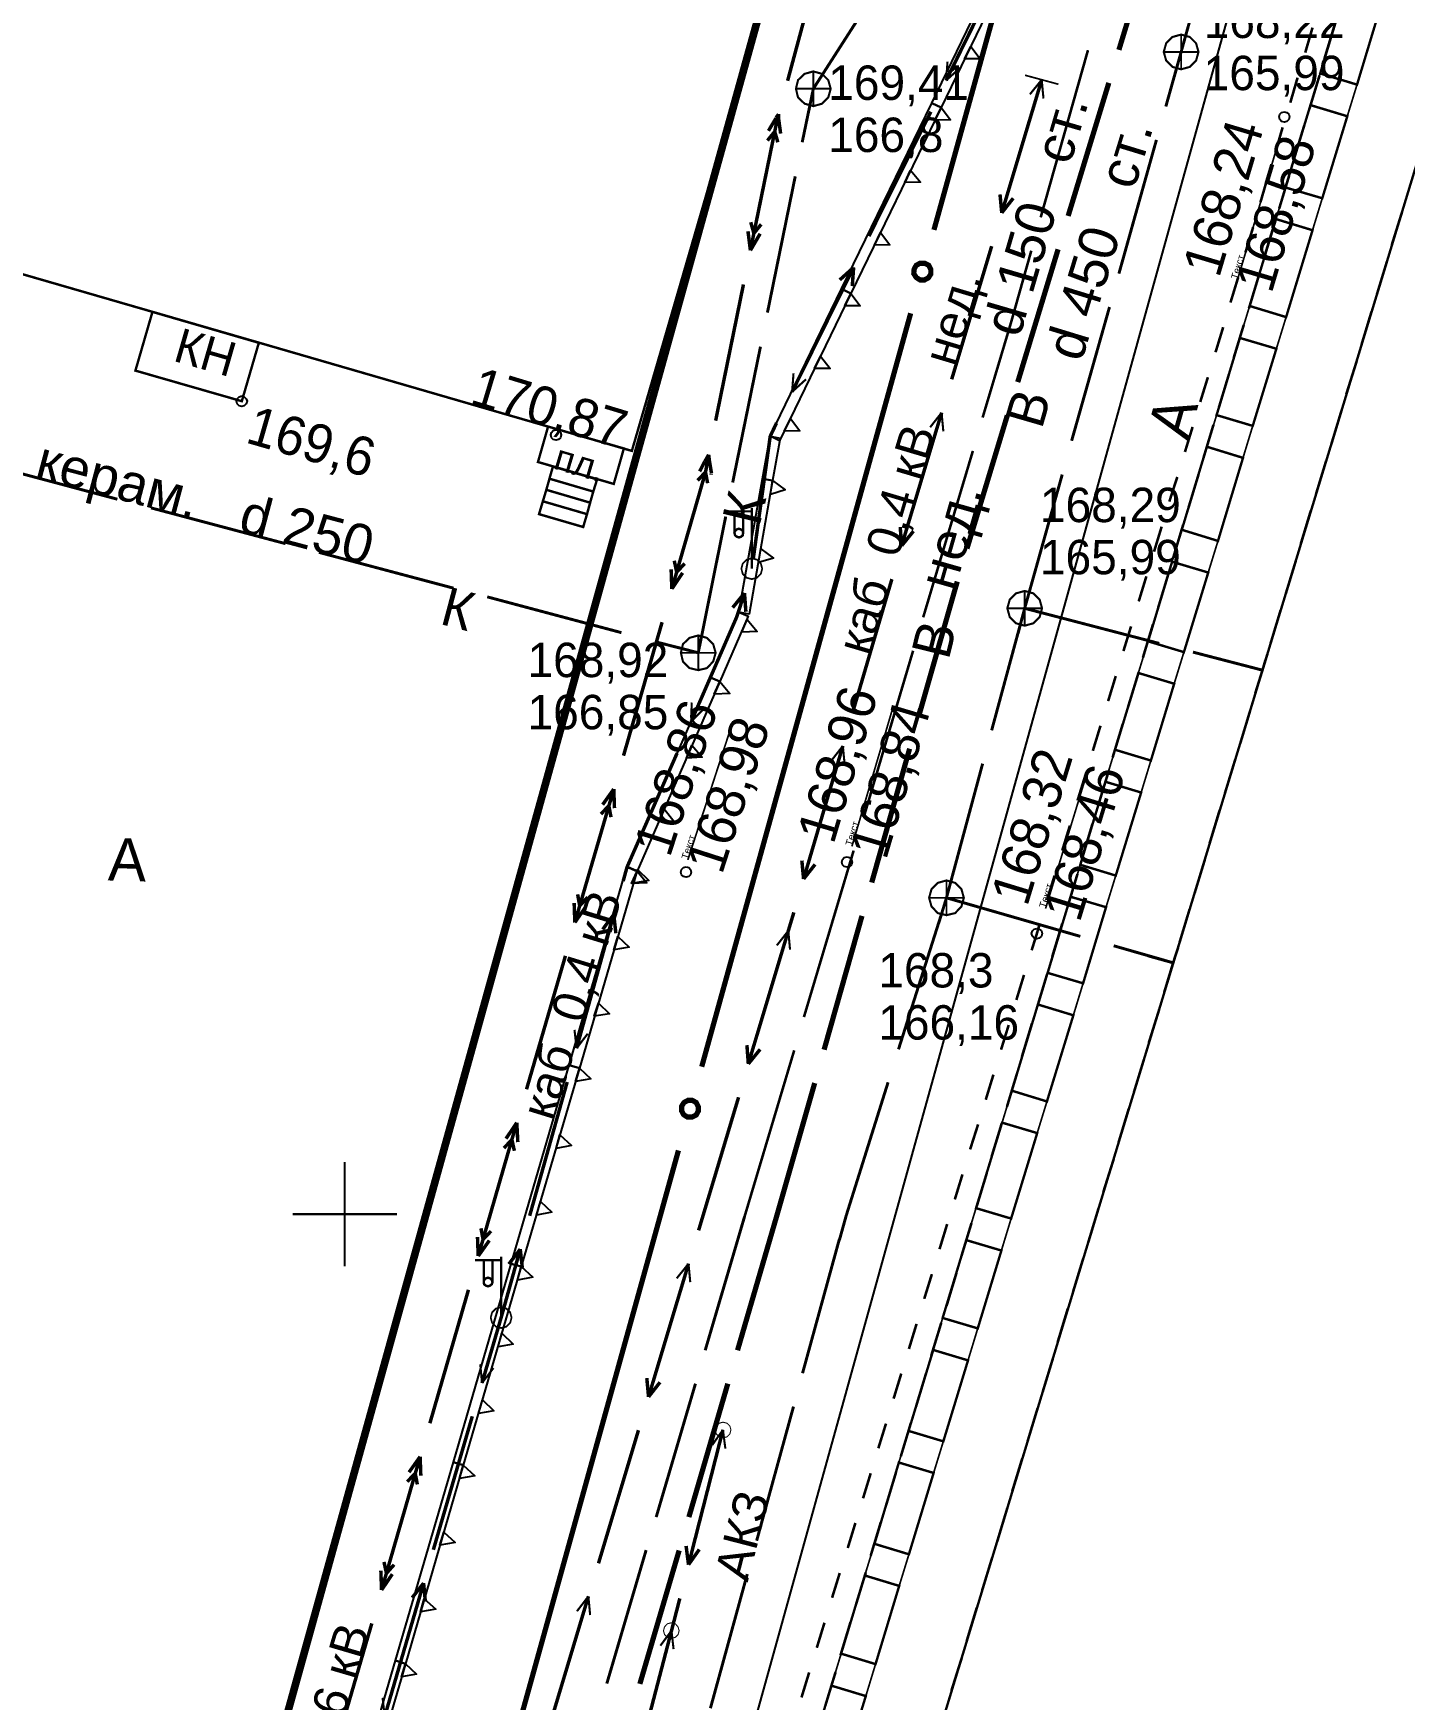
# Model space of a CAD drawing. Extents: x -2634 to -2115, y -2142 to -1393.
# Drawn here: x -2308.96 to -2269.51, y -1763.97 to -1716.02 of the extents above; entities that cross this region are included whole.
import ezdxf

# ---------------------------------------------------------------- set-up
doc = ezdxf.new("R2010")
doc.units = 0
doc.header["$MEASUREMENT"] = 0
for name, color, linetype in [('500_Дополн-Бордюры__п', 7, 'Continuous'), ('500_Дополн-Ступени__л', 7, 'Continuous'), ('500_Дороги-Проезжие_ч', 7, 'Continuous'), ('500_Линии_-Смотровые_', 7, 'Continuous'), ('500_Линии_-Фонари_час', 7, 'Continuous'), ('500_Линии_-Электрокаб', 7, 'Continuous'), ('500_Объект-Опоры', 7, 'Continuous'), ('500_Рельеф-Высотные_о', 7, 'Continuous'), ('500_Рельеф-Подпорные_', 7, 'Continuous'), ('500_Строен-Дополнения', 7, 'Continuous'), ('500_Строен-Здания', 7, 'Continuous'), ('500_Трубоп-Водопровод', 7, 'Continuous'), ('500_Трубоп-Канализаци', 7, 'Continuous'), ('500_Трубоп-Смотровые_', 7, 'Continuous'), ('ЗАЯВКИ-Условные_з', 7, 'Continuous'), ('Красные_ли-Красные_ли', 7, 'Continuous'), ('Красные_ли-Оси_улиц_к', 7, 'Continuous')]:
    doc.layers.add(name, color=color, linetype=linetype)
doc.styles.add('TARIAL', font='Arial')

msp = doc.modelspace()

# ---------------------------------------------------------------- linework, layer by layer
at = {"layer": '500_Дополн-Бордюры__п', "color": 0, "const_width": 0.07}
for points in [[(-2270.88, -1717.5), (-2271.94, -1717.18), (-2271.27, -1714.96), (-2270.21, -1715.28)], [(-2271.88, -1720.77), (-2272.94, -1720.46), (-2272.22, -1718.09), (-2271.16, -1718.41)], [(-2272.92, -1724.19), (-2273.97, -1723.87), (-2273.21, -1721.37), (-2272.16, -1721.69)], [(-2273.88, -1727.32), (-2274.92, -1727.01), (-2274.25, -1724.79), (-2273.2, -1725.1)], [(-2274.88, -1730.63), (-2275.92, -1730.31), (-2275.2, -1727.92), (-2274.16, -1728.24)], [(-2275.86, -1733.83), (-2276.89, -1733.52), (-2276.2, -1731.23), (-2275.16, -1731.54)], [(-2276.81, -1736.95), (-2277.84, -1736.64), (-2277.17, -1734.43), (-2276.14, -1734.74)], [(-2278.12, -1737.56), (-2277.09, -1737.87), (-2277.82, -1740.26), (-2278.84, -1739.95)], [(-2278.76, -1743.36), (-2279.78, -1743.06), (-2279.12, -1740.87), (-2278.1, -1741.17)], [(-2279.8, -1746.76), (-2280.81, -1746.45), (-2280.06, -1743.97), (-2279.04, -1744.28)], [(-2280.83, -1750.13), (-2281.84, -1749.83), (-2281.09, -1747.37), (-2280.08, -1747.67)], [(-2282.12, -1750.75), (-2281.11, -1751.05), (-2281.79, -1753.29), (-2282.8, -1752.99)], [(-2283.78, -1756.24), (-2283.07, -1753.91), (-2282.07, -1754.21), (-2282.78, -1756.54)], [(-2283.77, -1759.79), (-2284.76, -1759.49), (-2284.06, -1757.15), (-2283.06, -1757.45)], [(-2284.73, -1762.95), (-2285.72, -1762.65), (-2285.04, -1760.4), (-2284.05, -1760.7)], [(-2285.72, -1766.18), (-2286.7, -1765.88), (-2286, -1763.57), (-2285.01, -1763.87)]]:
    msp.add_lwpolyline(points, close=True, dxfattribs=at)
at = {"layer": '500_Дополн-Бордюры__п', "color": 1, "const_width": 0.075}
for points in [[(-2272.37, -1716.58), (-2272.16, -1715.86)], [(-2272.8, -1718.02), (-2272.59, -1717.3)], [(-2273.23, -1719.45), (-2273.02, -1718.73)], [(-2273.66, -1720.89), (-2273.45, -1720.17)], [(-2274.09, -1722.33), (-2273.87, -1721.61)], [(-2274.52, -1723.77), (-2274.3, -1723.05)], [(-2274.95, -1725.2), (-2274.73, -1724.48)], [(-2275.39, -1726.63), (-2275.17, -1725.92)], [(-2275.83, -1728.07), (-2275.61, -1727.35)], [(-2276.28, -1729.5), (-2276.05, -1728.79)], [(-2276.72, -1730.94), (-2276.5, -1730.22)], [(-2277.16, -1732.37), (-2276.94, -1731.65)], [(-2277.6, -1733.8), (-2277.38, -1733.09)], [(-2278.04, -1735.24), (-2277.82, -1734.52)], [(-2278.48, -1736.67), (-2278.26, -1735.95)], [(-2278.92, -1738.1), (-2278.7, -1737.39)], [(-2279.36, -1739.54), (-2279.14, -1738.82)], [(-2279.8, -1740.97), (-2279.58, -1740.26)], [(-2280.24, -1742.41), (-2280.09, -1741.93)], [(-2280.09, -1741.93), (-2280.02, -1741.69)], [(-2280.68, -1743.84), (-2280.46, -1743.12)], [(-2281.12, -1745.27), (-2280.9, -1744.56)], [(-2281.56, -1746.71), (-2281.34, -1745.99)], [(-2282.01, -1748.14), (-2281.78, -1747.42)], [(-2282.45, -1749.58), (-2282.23, -1748.86)], [(-2282.89, -1751.01), (-2282.67, -1750.29)], [(-2283.33, -1752.44), (-2283.11, -1751.73)], [(-2283.77, -1753.88), (-2283.55, -1753.16)], [(-2284.21, -1755.31), (-2283.99, -1754.59)], [(-2284.65, -1756.74), (-2284.43, -1756.03)], [(-2285.09, -1758.18), (-2284.87, -1757.46)], [(-2285.53, -1759.61), (-2285.31, -1758.89)], [(-2285.98, -1761.04), (-2285.76, -1760.33)], [(-2286.42, -1762.48), (-2286.2, -1761.76)], [(-2286.86, -1763.91), (-2286.64, -1763.19)]]:
    msp.add_lwpolyline(points, dxfattribs=at)
at = {"layer": '500_Дополн-Ступени__л', "color": 0, "const_width": 0.07}
for points in [[(-2294.01, -1728.49), (-2292.74, -1728.86), (-2292.85, -1729.21), (-2294.11, -1728.84)], [(-2292.85, -1729.21), (-2294.11, -1728.84), (-2294.2, -1729.16), (-2292.94, -1729.53)], [(-2293.03, -1729.86), (-2294.3, -1729.49), (-2294.41, -1729.86), (-2293.14, -1730.23)], [(-2294.2, -1729.16), (-2292.94, -1729.53), (-2293.03, -1729.86), (-2294.3, -1729.49)]]:
    msp.add_lwpolyline(points, close=True, dxfattribs=at)
at = {"layer": '500_Линии_-Смотровые_', "color": 0, "const_width": 0.03}
for points in [[(-2289.12, -1755.99), (-2289, -1756.02), (-2288.92, -1756.1), (-2288.89, -1756.21), (-2288.92, -1756.33), (-2289, -1756.41), (-2289.12, -1756.44), (-2289.23, -1756.41), (-2289.31, -1756.33), (-2289.34, -1756.21), (-2289.31, -1756.1), (-2289.23, -1756.02)], [(-2290.6, -1761.76), (-2290.49, -1761.79), (-2290.41, -1761.88), (-2290.38, -1761.99), (-2290.41, -1762.1), (-2290.49, -1762.18), (-2290.6, -1762.21), (-2290.72, -1762.18), (-2290.8, -1762.1), (-2290.83, -1761.99), (-2290.8, -1761.88), (-2290.72, -1761.79)]]:
    msp.add_lwpolyline(points, close=True, dxfattribs=at)
at = {"layer": '500_Линии_-Фонари_час', "color": 0, "const_width": 0.065}
for points in [[(-2289.04, -1729.78), (-2288.29, -1729.78)], [(-2288.79, -1730.43), (-2288.79, -1729.78)], [(-2288.54, -1730.43), (-2288.54, -1729.78)], [(-2288.29, -1731.43), (-2288.29, -1729.68)], [(-2288.79, -1730.4), (-2288.79, -1730.28)], [(-2288.79, -1730.4), (-2288.79, -1730.28)], [(-2288.54, -1730.4), (-2288.54, -1730.28)], [(-2288.54, -1730.38), (-2288.54, -1730.38)], [(-2296.25, -1751.33), (-2295.5, -1751.33)], [(-2296, -1751.98), (-2296, -1751.33)], [(-2295.75, -1751.98), (-2295.75, -1751.33)], [(-2295.5, -1752.98), (-2295.5, -1751.23)], [(-2296, -1751.96), (-2296, -1751.83)], [(-2296, -1751.96), (-2296, -1751.83)], [(-2295.75, -1751.96), (-2295.75, -1751.83)], [(-2295.75, -1751.93), (-2295.75, -1751.93)]]:
    msp.add_lwpolyline(points, dxfattribs=at)
at = {"layer": '500_Линии_-Фонари_час', "color": 0, "const_width": 0.07}
for points in [[(-2288.79, -1730.4), (-2288.77, -1730.34), (-2288.72, -1730.3), (-2288.66, -1730.28), (-2288.6, -1730.3), (-2288.55, -1730.34), (-2288.54, -1730.4), (-2288.55, -1730.47), (-2288.6, -1730.51), (-2288.66, -1730.53), (-2288.72, -1730.51), (-2288.77, -1730.47)], [(-2296, -1751.96), (-2295.99, -1751.89), (-2295.94, -1751.85), (-2295.88, -1751.83), (-2295.82, -1751.85), (-2295.77, -1751.89), (-2295.75, -1751.96), (-2295.77, -1752.02), (-2295.82, -1752.06), (-2295.88, -1752.08), (-2295.94, -1752.06), (-2295.99, -1752.02)]]:
    msp.add_lwpolyline(points, close=True, dxfattribs=at)
at = {"layer": '500_Линии_-Электрокаб', "color": 12, "const_width": 0.1}
for points in [[(-2286.22, -1713.53), (-2287.26, -1717.39)], [(-2287.55, -1718.46), (-2288.33, -1722.27)], [(-2287.59, -1718.46), (-2287.81, -1718.83)], [(-2287.52, -1718.35), (-2287.59, -1718.45)], [(-2287.52, -1718.36), (-2287.55, -1718.46)], [(-2287.52, -1718.35), (-2287.52, -1718.47)], [(-2287.52, -1718.47), (-2287.46, -1718.91)], [(-2287.63, -1718.85), (-2287.84, -1719.11)], [(-2287.63, -1718.85), (-2287.54, -1719.16)], [(-2288.4, -1721.72), (-2288.33, -1722.27)], [(-2288.05, -1721.79), (-2288.33, -1722.27)], [(-2288.32, -1721.46), (-2288.23, -1721.78)], [(-2288.02, -1721.52), (-2288.23, -1721.78)], [(-2288.53, -1723.25), (-2289.33, -1727.17)], [(-2289.65, -1728.36), (-2289.79, -1728.63)], [(-2289.78, -1728.61), (-2289.79, -1728.62)], [(-2289.53, -1728.15), (-2289.65, -1728.36)], [(-2289.57, -1728.37), (-2289.62, -1728.65)], [(-2289.53, -1728.15), (-2289.57, -1728.37)], [(-2289.53, -1728.15), (-2289.5, -1728.39)], [(-2289.5, -1728.38), (-2289.45, -1728.68)], [(-2289.62, -1728.65), (-2290.59, -1732.01)], [(-2289.62, -1728.65), (-2289.85, -1728.89)], [(-2289.62, -1728.65), (-2289.62, -1728.66)], [(-2289.62, -1728.65), (-2289.62, -1728.65)], [(-2289.62, -1728.66), (-2289.56, -1728.97)], [(-2289.46, -1728.7), (-2289.46, -1728.72)], [(-2290.61, -1731.45), (-2290.59, -1732.01)], [(-2290.52, -1731.2), (-2290.45, -1731.53)], [(-2290.22, -1731.28), (-2290.45, -1731.53)], [(-2290.28, -1731.55), (-2290.59, -1732.01)], [(-2290.87, -1732.97), (-2291.98, -1736.81)], [(-2292.26, -1737.77), (-2293.38, -1741.61)], [(-2292.26, -1737.77), (-2292.58, -1738.22)], [(-2292.26, -1737.77), (-2292.24, -1738.32)], [(-2292.4, -1738.25), (-2292.63, -1738.49)], [(-2292.4, -1738.26), (-2292.34, -1738.58)], [(-2293.4, -1741.05), (-2293.38, -1741.61)], [(-2293.3, -1740.8), (-2293.24, -1741.13)], [(-2293.01, -1740.88), (-2293.24, -1741.13)], [(-2293.06, -1741.15), (-2293.38, -1741.61)], [(-2293.65, -1742.57), (-2294.77, -1746.41)], [(-2295.05, -1747.37), (-2296.16, -1751.21)], [(-2295.05, -1747.37), (-2295.36, -1747.83)], [(-2295.05, -1747.37), (-2295.02, -1747.93)], [(-2295.19, -1747.86), (-2295.42, -1748.1)], [(-2295.19, -1747.86), (-2295.12, -1748.18)], [(-2296.18, -1750.66), (-2296.16, -1751.21)], [(-2296.08, -1750.41), (-2296.02, -1750.73)], [(-2295.79, -1750.49), (-2296.02, -1750.73)], [(-2295.84, -1750.76), (-2296.16, -1751.21)], [(-2296.44, -1752.18), (-2297.55, -1756.02)], [(-2297.83, -1756.98), (-2298.94, -1760.82)], [(-2297.83, -1756.98), (-2298.15, -1757.43)], [(-2297.83, -1756.98), (-2297.81, -1757.53)], [(-2297.97, -1757.46), (-2298.2, -1757.7)], [(-2297.97, -1757.47), (-2297.91, -1757.78)], [(-2298.96, -1760.26), (-2298.94, -1760.82)], [(-2298.87, -1760.01), (-2298.8, -1760.34)], [(-2298.58, -1760.09), (-2298.8, -1760.34)], [(-2298.63, -1760.36), (-2298.94, -1760.82)], [(-2299.22, -1761.78), (-2300.34, -1765.62)]]:
    msp.add_lwpolyline(points, dxfattribs=at)
at = {"layer": '500_Линии_-Электрокаб', "color": 1}
for points, const_width in [([(-2282.7, -1717.38), (-2280.93, -1713.79)], 0.1), ([(-2282.7, -1717.38), (-2282.66, -1716.84)], 0.06), ([(-2282.7, -1717.38), (-2282.3, -1717.02)], 0.06), ([(-2279.95, -1717.36), (-2281.1, -1721.19)], 0.1), ([(-2279.95, -1717.36), (-2280.29, -1717.78)], 0.06), ([(-2279.95, -1717.36), (-2279.9, -1717.9)], 0.06), ([(-2284.92, -1721.86), (-2283.14, -1718.28)], 0.1), ([(-2281.15, -1720.66), (-2281.1, -1721.19)], 0.1), ([(-2280.77, -1720.77), (-2281.1, -1721.19)], 0.1), ([(-2281.39, -1722.15), (-2282.54, -1725.98)], 0.1), ([(-2287.13, -1726.34), (-2285.36, -1722.76)], 0.1), ([(-2285.76, -1723.12), (-2285.36, -1722.76)], 0.1), ([(-2285.4, -1723.3), (-2285.36, -1722.76)], 0.1), ([(-2287.13, -1726.34), (-2287.09, -1725.81)], 0.06), ([(-2287.13, -1726.34), (-2286.73, -1725.98)], 0.06), ([(-2282.83, -1726.94), (-2283.98, -1730.77)], 0.1), ([(-2282.83, -1726.94), (-2283.16, -1727.36)], 0.06), ([(-2282.83, -1726.94), (-2282.78, -1727.48)], 0.06), ([(-2288.25, -1731.16), (-2287.76, -1727.62)], 0.1), ([(-2287.76, -1727.62), (-2287.58, -1727.24)], 0.1), ([(-2284.02, -1730.23), (-2283.98, -1730.77)], 0.1), ([(-2283.64, -1730.35), (-2283.98, -1730.77)], 0.1), ([(-2284.26, -1731.73), (-2285.39, -1735.57)], 0.1), ([(-2288.84, -1732.55), (-2288.5, -1732.13)], 0.1), ([(-2288.72, -1732.81), (-2288.5, -1732.13)], 0.1), ([(-2288.46, -1732.67), (-2288.5, -1732.13)], 0.1), ([(-2290.03, -1735.82), (-2288.72, -1732.81)], 0.1), ([(-2290.03, -1735.82), (-2290.02, -1735.28)], 0.06), ([(-2290.03, -1735.82), (-2289.65, -1735.44)], 0.06), ([(-2291.88, -1740.02), (-2290.44, -1736.74)], 0.1), ([(-2285.67, -1736.53), (-2286.8, -1740.36)], 0.1), ([(-2285.67, -1736.53), (-2286, -1736.95)], 0.06), ([(-2285.67, -1736.53), (-2285.62, -1737.06)], 0.06), ([(-2291.99, -1740.42), (-2291.88, -1740.02)], 0.1), ([(-2286.85, -1739.83), (-2286.8, -1740.36)], 0.1), ([(-2286.47, -1739.94), (-2286.8, -1740.36)], 0.1), ([(-2293.33, -1745.23), (-2292.26, -1741.38)], 0.1), ([(-2292.58, -1741.81), (-2292.26, -1741.38)], 0.1), ([(-2292.2, -1741.92), (-2292.26, -1741.38)], 0.1), ([(-2287.08, -1741.32), (-2287.24, -1741.85)], 0.1), ([(-2287.24, -1741.85), (-2287.09, -1741.37)], 0.06), ([(-2287.24, -1741.85), (-2288.39, -1745.68)], 0.1), ([(-2287.24, -1741.85), (-2287.57, -1742.27)], 0.06), ([(-2287.24, -1741.85), (-2287.19, -1742.39)], 0.06), ([(-2293.33, -1745.23), (-2293.39, -1744.7)], 0.06), ([(-2293.33, -1745.23), (-2293.01, -1744.81)], 0.06), ([(-2288.43, -1745.14), (-2288.39, -1745.68)], 0.1), ([(-2288.05, -1745.26), (-2288.39, -1745.68)], 0.1), ([(-2294.68, -1750.05), (-2293.6, -1746.2)], 0.1), ([(-2288.67, -1746.64), (-2289.82, -1750.47)], 0.1), ([(-2295.5, -1752.98), (-2294.95, -1751.01)], 0.1), ([(-2295.28, -1751.44), (-2294.95, -1751.01)], 0.1), ([(-2294.89, -1751.55), (-2294.95, -1751.01)], 0.1), ([(-2290.11, -1751.43), (-2291.26, -1755.26)], 0.1), ([(-2290.11, -1751.43), (-2290.45, -1751.85)], 0.06), ([(-2290.11, -1751.43), (-2290.06, -1751.96)], 0.06), ([(-2296.05, -1754.86), (-2295.5, -1752.98)], 0.1), ([(-2296.05, -1754.86), (-2296.1, -1754.32)], 0.06), ([(-2296.05, -1754.86), (-2295.72, -1754.43)], 0.06), ([(-2291.31, -1754.72), (-2291.26, -1755.26)], 0.1), ([(-2290.93, -1754.84), (-2291.26, -1755.26)], 0.1), ([(-2297.45, -1759.66), (-2296.33, -1755.82)], 0.1), ([(-2291.55, -1756.22), (-2292.7, -1760.05)], 0.1), ([(-2289.12, -1756.21), (-2290.11, -1760.09)], 0.1), ([(-2289.12, -1756.21), (-2289.43, -1756.65)], 0.06), ([(-2289.12, -1756.21), (-2289.05, -1756.75)], 0.06), ([(-2290.18, -1759.55), (-2290.11, -1760.09)], 0.1), ([(-2289.8, -1759.65), (-2290.11, -1760.09)], 0.1), ([(-2298.85, -1764.46), (-2297.73, -1760.62)], 0.1), ([(-2298.06, -1761.04), (-2297.73, -1760.62)], 0.1), ([(-2297.68, -1761.15), (-2297.73, -1760.62)], 0.1), ([(-2292.99, -1761), (-2294.14, -1764.83)], 0.1), ([(-2292.99, -1761), (-2293.32, -1761.43)], 0.06), ([(-2292.99, -1761), (-2292.94, -1761.54)], 0.06), ([(-2290.36, -1761.06), (-2290.6, -1761.99)], 0.1), ([(-2290.6, -1761.99), (-2290.48, -1761.5)], 0.06), ([(-2290.6, -1761.99), (-2291.61, -1765.86)], 0.1), ([(-2290.6, -1761.99), (-2290.92, -1762.42)], 0.06), ([(-2290.6, -1761.99), (-2290.54, -1762.52)], 0.06), ([(-2298.85, -1764.46), (-2298.91, -1763.92)], 0.06)]:
    msp.add_lwpolyline(points, dxfattribs=dict(at, const_width=const_width))
at = {"layer": '500_Линии_-Электрокаб', "color": 0, "const_width": 0.05}
msp.add_lwpolyline([(-2280.43, -1717.23), (-2279.47, -1717.49)], dxfattribs=at)
at = {"layer": '500_Объект-Опоры', "color": 0, "const_width": 0.05}
for points in [[(-2271.94, -1717.18), (-2270.88, -1717.5), (-2271.16, -1718.41), (-2272.22, -1718.09)], [(-2272.94, -1720.46), (-2271.88, -1720.77), (-2272.16, -1721.69), (-2273.21, -1721.37)], [(-2273.97, -1723.87), (-2272.92, -1724.19), (-2273.2, -1725.1), (-2274.25, -1724.79)], [(-2274.92, -1727.01), (-2273.88, -1727.32), (-2274.16, -1728.24), (-2275.2, -1727.92)], [(-2275.92, -1730.31), (-2274.88, -1730.63), (-2275.16, -1731.54), (-2276.2, -1731.23)], [(-2276.89, -1733.52), (-2275.86, -1733.83), (-2276.14, -1734.74), (-2277.17, -1734.43)], [(-2277.84, -1736.64), (-2276.81, -1736.95), (-2277.09, -1737.87), (-2278.12, -1737.56)], [(-2277.82, -1740.26), (-2278.1, -1741.17), (-2279.12, -1740.87), (-2278.84, -1739.95)], [(-2279.78, -1743.06), (-2278.76, -1743.36), (-2279.04, -1744.28), (-2280.06, -1743.97)], [(-2280.81, -1746.45), (-2279.8, -1746.76), (-2280.08, -1747.67), (-2281.09, -1747.37)], [(-2281.84, -1749.83), (-2280.83, -1750.13), (-2281.11, -1751.05), (-2282.12, -1750.75)], [(-2281.79, -1753.29), (-2282.07, -1754.21), (-2283.07, -1753.91), (-2282.8, -1752.99)], [(-2282.78, -1756.54), (-2283.06, -1757.45), (-2284.06, -1757.15), (-2283.78, -1756.24)], [(-2284.76, -1759.49), (-2283.77, -1759.79), (-2284.05, -1760.7), (-2285.04, -1760.4)], [(-2285.72, -1762.65), (-2284.73, -1762.95), (-2285.01, -1763.87), (-2286, -1763.57)]]:
    msp.add_lwpolyline(points, close=True, dxfattribs=at)
at = {"layer": '500_Объект-Опоры', "color": 1, "const_width": 0.05}
for points in [[(-2288.29, -1731.13), (-2288.14, -1731.17), (-2288.03, -1731.28), (-2287.99, -1731.43), (-2288.03, -1731.58), (-2288.14, -1731.69), (-2288.29, -1731.73), (-2288.44, -1731.69), (-2288.55, -1731.58), (-2288.59, -1731.43), (-2288.55, -1731.28), (-2288.44, -1731.17)], [(-2295.5, -1752.68), (-2295.35, -1752.72), (-2295.24, -1752.83), (-2295.2, -1752.98), (-2295.24, -1753.13), (-2295.35, -1753.24), (-2295.5, -1753.28), (-2295.65, -1753.24), (-2295.76, -1753.13), (-2295.8, -1752.98), (-2295.76, -1752.83), (-2295.65, -1752.72)]]:
    msp.add_lwpolyline(points, close=True, dxfattribs=at)
at = {"layer": '500_Рельеф-Высотные_о', "color": 0}
for points in [[(-2272.97, -1718.28), (-2272.9, -1718.3), (-2272.84, -1718.35), (-2272.82, -1718.43), (-2272.84, -1718.5), (-2272.9, -1718.56), (-2272.97, -1718.58), (-2273.05, -1718.56), (-2273.1, -1718.5), (-2273.12, -1718.43), (-2273.1, -1718.35), (-2273.05, -1718.3)], [(-2302.96, -1726.46), (-2302.89, -1726.48), (-2302.83, -1726.54), (-2302.81, -1726.61), (-2302.83, -1726.69), (-2302.89, -1726.74), (-2302.96, -1726.76), (-2303.04, -1726.74), (-2303.09, -1726.69), (-2303.11, -1726.61), (-2303.09, -1726.54), (-2303.04, -1726.48)], [(-2293.92, -1727.43), (-2293.85, -1727.45), (-2293.79, -1727.51), (-2293.77, -1727.58), (-2293.79, -1727.66), (-2293.85, -1727.71), (-2293.92, -1727.73), (-2294, -1727.71), (-2294.05, -1727.66), (-2294.07, -1727.58), (-2294.05, -1727.51), (-2294, -1727.45)], [(-2290.18, -1740.01), (-2290.1, -1740.03), (-2290.05, -1740.09), (-2290.03, -1740.16), (-2290.05, -1740.24), (-2290.1, -1740.29), (-2290.18, -1740.31), (-2290.25, -1740.29), (-2290.31, -1740.24), (-2290.33, -1740.16), (-2290.31, -1740.09), (-2290.25, -1740.03)], [(-2285.55, -1739.72), (-2285.48, -1739.74), (-2285.42, -1739.8), (-2285.4, -1739.87), (-2285.42, -1739.95), (-2285.48, -1740), (-2285.55, -1740.02), (-2285.63, -1740), (-2285.68, -1739.95), (-2285.7, -1739.87), (-2285.68, -1739.8), (-2285.63, -1739.74)], [(-2280.09, -1741.78), (-2280.02, -1741.8), (-2279.96, -1741.85), (-2279.94, -1741.93), (-2279.96, -1742), (-2280.02, -1742.06), (-2280.09, -1742.08), (-2280.17, -1742.06), (-2280.22, -1742), (-2280.24, -1741.93), (-2280.22, -1741.85), (-2280.17, -1741.8)]]:
    msp.add_lwpolyline(points, close=True, dxfattribs=at)
at = {"layer": '500_Рельеф-Высотные_о', "color": 0, "const_width": 0.05}
for points in [[(-2274.32, -1723.12), (-2273.12, -1719.09)], [(-2285.41, -1739.42), (-2284.22, -1735.39)], [(-2290.13, -1739.81), (-2288.83, -1735.82)], [(-2279.84, -1741.21), (-2278.61, -1737.19)]]:
    msp.add_lwpolyline(points, dxfattribs=at)
at = {"layer": '500_Рельеф-Подпорные_', "color": 0}
for points in [[(-2280.52, -1712.67), (-2280.25, -1712.8), (-2282.84, -1718.16), (-2283.11, -1718.03)], [(-2281.99, -1716.4), (-2281.72, -1716.76), (-2282.17, -1716.76)], [(-2283.11, -1718.03), (-2282.84, -1718.16), (-2285.44, -1723.51), (-2285.71, -1723.38)], [(-2282.84, -1718.16), (-2282.57, -1718.51), (-2283.02, -1718.52)], [(-2283.72, -1719.96), (-2283.44, -1720.31), (-2283.89, -1720.32)], [(-2284.59, -1721.76), (-2284.32, -1722.11), (-2284.76, -1722.12)], [(-2285.71, -1723.38), (-2285.44, -1723.51), (-2287.49, -1727.75), (-2287.76, -1727.62)], [(-2285.44, -1723.51), (-2285.17, -1723.87), (-2285.61, -1723.87)], [(-2286.31, -1725.31), (-2286.04, -1725.67), (-2286.49, -1725.67)], [(-2287.18, -1727.11), (-2286.91, -1727.46), (-2287.36, -1727.47)], [(-2287.76, -1727.62), (-2287.47, -1727.67), (-2287.69, -1728.89), (-2287.98, -1728.84)], [(-2287.98, -1728.84), (-2287.69, -1728.89), (-2288.37, -1732.74), (-2288.66, -1732.68)], [(-2287.69, -1728.89), (-2287.33, -1729.16), (-2287.75, -1729.29)], [(-2288.03, -1730.86), (-2287.67, -1731.13), (-2288.1, -1731.25)], [(-2288.66, -1732.68), (-2288.39, -1732.8), (-2289.21, -1734.68), (-2289.48, -1734.56)], [(-2288.42, -1732.89), (-2288.14, -1733.24), (-2288.58, -1733.26)], [(-2289.48, -1734.56), (-2289.21, -1734.68), (-2291.59, -1740.13), (-2291.87, -1740.01)], [(-2289.21, -1734.68), (-2288.92, -1735.02), (-2289.37, -1735.04)], [(-2290.01, -1736.51), (-2289.72, -1736.85), (-2290.17, -1736.88)], [(-2290.81, -1738.34), (-2290.53, -1738.69), (-2290.97, -1738.71)], [(-2291.88, -1740.02), (-2291.59, -1740.11), (-2293.25, -1745.8), (-2293.54, -1745.72)], [(-2291.87, -1740.01), (-2291.59, -1740.13), (-2291.6, -1740.14), (-2291.88, -1740.02)], [(-2291.59, -1740.13), (-2291.31, -1740.47), (-2291.75, -1740.49)], [(-2291.58, -1740.09), (-2291.25, -1740.4), (-2291.69, -1740.48)], [(-2292.14, -1742.01), (-2291.82, -1742.32), (-2292.26, -1742.4)], [(-2292.7, -1743.93), (-2292.38, -1744.24), (-2292.82, -1744.31)], [(-2293.54, -1745.72), (-2293.25, -1745.8), (-2294.92, -1751.51), (-2295.21, -1751.43)], [(-2293.25, -1745.8), (-2292.92, -1746.11), (-2293.36, -1746.19)], [(-2293.81, -1747.72), (-2293.48, -1748.03), (-2293.92, -1748.11)], [(-2294.37, -1749.64), (-2294.04, -1749.95), (-2294.48, -1750.03)], [(-2295.21, -1751.43), (-2294.92, -1751.51), (-2296.59, -1757.23), (-2296.87, -1757.14)], [(-2294.92, -1751.51), (-2294.59, -1751.82), (-2295.03, -1751.9)], [(-2295.48, -1753.43), (-2295.15, -1753.74), (-2295.59, -1753.82)], [(-2296.04, -1755.35), (-2295.71, -1755.66), (-2296.15, -1755.74)], [(-2296.87, -1757.14), (-2296.59, -1757.23), (-2298.25, -1762.94), (-2298.54, -1762.85)], [(-2296.59, -1757.23), (-2296.26, -1757.53), (-2296.7, -1757.61)], [(-2297.15, -1759.15), (-2296.82, -1759.45), (-2297.26, -1759.53)], [(-2297.71, -1761.07), (-2297.38, -1761.37), (-2297.82, -1761.45)], [(-2298.54, -1762.85), (-2298.25, -1762.94), (-2299.92, -1768.65), (-2300.21, -1768.56)], [(-2298.25, -1762.94), (-2297.93, -1763.24), (-2298.37, -1763.32)]]:
    msp.add_lwpolyline(points, close=True, dxfattribs=at)
at = {"layer": '500_Строен-Дополнения', "color": 0, "const_width": 0.07}
msp.add_lwpolyline([(-2294.15, -1727.34), (-2291.97, -1727.97), (-2292.26, -1728.99), (-2294.44, -1728.36)], close=True, dxfattribs=at)
at = {"layer": '500_Строен-Здания', "color": 0, "const_width": 0.07}
for points in [[(-2305.69, -1839.75), (-2296.43, -1809.31), (-2296.37, -1809.15), (-2273.6, -1734.35), (-2264.74, -1705.25), (-2250.02, -1709.75), (-2170.67, -1734), (-2204.78, -1846.48), (-2205.99, -1850.46), (-2211.31, -1867.98)], [(-2305.53, -1724.04), (-2302.47, -1724.93), (-2302.96, -1726.61), (-2306.02, -1725.73)]]:
    msp.add_lwpolyline(points, close=True, dxfattribs=at)
at = {"layer": '500_Строен-Здания', "color": 0}
for points, const_width in [([(-2287.67, -1714.03), (-2291.74, -1728.04), (-2294.15, -1727.34), (-2302.52, -1724.91), (-2319.16, -1720.09), (-2346.54, -1814.49), (-2347.35, -1817.29), (-2351.51, -1831.64), (-2357.25, -1830), (-2367.4, -1827.06), (-2366.92, -1825.34), (-2366.14, -1825.57), (-2363.16, -1815.16), (-2363.94, -1814.93), (-2363.4, -1813.04), (-2361.32, -1813.64), (-2352.2, -1782.19), (-2354.8, -1781.43), (-2345.01, -1747.67), (-2342.54, -1748.39), (-2333.17, -1716.43), (-2335.73, -1715.68)], 0.07), ([(-2271.82, -1716.76), (-2271.53, -1715.8)], 0.075), ([(-2272.25, -1718.2), (-2271.96, -1717.24)], 0.075), ([(-2272.69, -1719.63), (-2272.4, -1718.68)], 0.075), ([(-2273.12, -1721.07), (-2272.83, -1720.11)], 0.075), ([(-2269.88, -1722.11), (-2269.58, -1721.15)], 0.075), ([(-2273.56, -1722.5), (-2273.27, -1721.55)], 0.075), ([(-2270.31, -1723.54), (-2270.02, -1722.59)], 0.075), ([(-2273.99, -1723.94), (-2273.7, -1722.98)], 0.075), ([(-2270.75, -1724.98), (-2270.46, -1724.02)], 0.075), ([(-2274.43, -1725.37), (-2274.14, -1724.42)], 0.075), ([(-2271.19, -1726.41), (-2270.89, -1725.46)], 0.075), ([(-2274.86, -1726.81), (-2274.57, -1725.85)], 0.075), ([(-2271.62, -1727.85), (-2271.33, -1726.89)], 0.075), ([(-2275.3, -1728.25), (-2275.01, -1727.29)], 0.075), ([(-2272.06, -1729.28), (-2271.77, -1728.33)], 0.075), ([(-2275.73, -1729.68), (-2275.44, -1728.72)], 0.075), ([(-2272.5, -1730.72), (-2272.21, -1729.76)], 0.075), ([(-2276.17, -1731.12), (-2275.88, -1730.16)], 0.075), ([(-2272.93, -1732.15), (-2272.64, -1731.2)], 0.075), ([(-2276.6, -1732.55), (-2276.31, -1731.59)], 0.075), ([(-2273.37, -1733.59), (-2273.08, -1732.63)], 0.075), ([(-2277.04, -1733.99), (-2276.75, -1733.03)], 0.075), ([(-2273.81, -1735.02), (-2273.6, -1734.35)], 0.075), ([(-2273.6, -1734.35), (-2273.75, -1734.83)], 0.075), ([(-2273.6, -1734.35), (-2273.46, -1733.89)], 0.075), ([(-2273.6, -1734.35), (-2273.52, -1734.07)], 0.075), ([(-2277.47, -1735.42), (-2277.18, -1734.47)], 0.075), ([(-2274.24, -1736.46), (-2273.95, -1735.5)], 0.075), ([(-2277.91, -1736.86), (-2277.62, -1735.9)], 0.075), ([(-2274.68, -1737.89), (-2274.39, -1736.94)], 0.075), ([(-2278.34, -1738.29), (-2278.05, -1737.34)], 0.075), ([(-2275.12, -1739.33), (-2274.83, -1738.37)], 0.075), ([(-2278.78, -1739.73), (-2278.49, -1738.77)], 0.075), ([(-2275.55, -1740.76), (-2275.26, -1739.81)], 0.075), ([(-2279.21, -1741.17), (-2278.92, -1740.21)], 0.075), ([(-2275.99, -1742.2), (-2275.7, -1741.24)], 0.075), ([(-2279.65, -1742.6), (-2279.36, -1741.64)], 0.075), ([(-2276.17, -1742.77), (-2276.02, -1742.31)], 0.075), ([(-2276.43, -1743.63), (-2276.17, -1742.77)], 0.075), ([(-2276.17, -1742.77), (-2276.31, -1743.25)], 0.075), ([(-2276.17, -1742.77), (-2276.14, -1742.68)], 0.075), ([(-2280.08, -1744.04), (-2279.79, -1743.08)], 0.075), ([(-2276.87, -1745.07), (-2276.57, -1744.11)], 0.075), ([(-2280.52, -1745.47), (-2280.23, -1744.51)], 0.075), ([(-2277.3, -1746.5), (-2277.01, -1745.55)], 0.075), ([(-2280.95, -1746.91), (-2280.66, -1745.95)], 0.075), ([(-2277.74, -1747.94), (-2277.45, -1746.98)], 0.075), ([(-2281.39, -1748.34), (-2281.1, -1747.39)], 0.075), ([(-2278.18, -1749.37), (-2277.88, -1748.42)], 0.075), ([(-2281.82, -1749.78), (-2281.53, -1748.82)], 0.075), ([(-2278.61, -1750.81), (-2278.32, -1749.85)], 0.075), ([(-2282.26, -1751.21), (-2281.97, -1750.26)], 0.075), ([(-2279.05, -1752.24), (-2278.76, -1751.29)], 0.075), ([(-2282.69, -1752.65), (-2282.4, -1751.69)], 0.075), ([(-2279.49, -1753.68), (-2279.2, -1752.72)], 0.075), ([(-2283.13, -1754.08), (-2282.84, -1753.13)], 0.075), ([(-2279.92, -1755.11), (-2279.63, -1754.16)], 0.075), ([(-2283.56, -1755.52), (-2283.27, -1754.56)], 0.075), ([(-2280.36, -1756.55), (-2280.07, -1755.59)], 0.075), ([(-2284, -1756.96), (-2283.71, -1756)], 0.075), ([(-2280.8, -1757.98), (-2280.51, -1757.03)], 0.075), ([(-2284.43, -1758.39), (-2284.14, -1757.43)], 0.075), ([(-2281.23, -1759.42), (-2280.94, -1758.46)], 0.075), ([(-2284.87, -1759.83), (-2284.58, -1758.87)], 0.075), ([(-2281.67, -1760.85), (-2281.38, -1759.9)], 0.075), ([(-2285.3, -1761.26), (-2285.01, -1760.31)], 0.075), ([(-2282.11, -1762.29), (-2281.82, -1761.33)], 0.075), ([(-2285.74, -1762.7), (-2285.45, -1761.74)], 0.075), ([(-2282.55, -1763.72), (-2282.25, -1762.77)], 0.075), ([(-2286.17, -1764.13), (-2285.88, -1763.18)], 0.075)]:
    msp.add_lwpolyline(points, dxfattribs=dict(at, const_width=const_width))
at = {"layer": '500_Трубоп-Водопровод', "color": 94}
for points, const_width in [([(-2277.73, -1716.5), (-2276.56, -1712.67)], 0.15), ([(-2279.98, -1721.32), (-2278.62, -1716.51)], 0.075), ([(-2279.19, -1721.28), (-2278.02, -1717.45)], 0.15), ([(-2280.84, -1724.37), (-2280.25, -1722.28)], 0.075), ([(-2280.64, -1726.06), (-2279.48, -1722.24)], 0.15), ([(-2281.65, -1727.08), (-2280.84, -1724.37)], 0.075), ([(-2282.1, -1730.85), (-2280.94, -1727.02)], 0.15), ([(-2283.36, -1732.83), (-2281.93, -1728.04)], 0.075), ([(-2283.48, -1735.65), (-2282.38, -1731.8)], 0.15), ([(-2285.07, -1738.58), (-2283.65, -1733.79)], 0.075), ([(-2284.84, -1740.46), (-2283.75, -1736.61)], 0.15), ([(-2286.79, -1744.33), (-2285.36, -1739.54)], 0.075), ([(-2286.21, -1745.27), (-2285.12, -1741.42)], 0.15), ([(-2288.5, -1750.08), (-2287.07, -1745.29)], 0.075), ([(-2287.58, -1750.08), (-2286.48, -1746.23)], 0.15), ([(-2288.5, -1750.08), (-2289.63, -1753.92)], 0.085), ([(-2287.58, -1750.08), (-2288.7, -1753.92)], 0.15), ([(-2289.91, -1754.88), (-2291.04, -1758.72)], 0.085), ([(-2288.98, -1754.88), (-2290.1, -1758.72)], 0.15), ([(-2291.33, -1759.67), (-2292.46, -1763.51)], 0.085), ([(-2290.38, -1759.68), (-2291.51, -1763.52)], 0.15)]:
    msp.add_lwpolyline(points, dxfattribs=dict(at, const_width=const_width))
at = {"layer": '500_Трубоп-Канализаци', "color": 34, "const_width": 0.085}
for points in [[(-2275.94, -1716.56), (-2274.87, -1712.71)], [(-2286.52, -1717.62), (-2284.36, -1714.25)], [(-2276.38, -1718.13), (-2275.94, -1716.56)], [(-2275.94, -1716.56), (-2276.14, -1717.28)], [(-2286.84, -1719.16), (-2286.52, -1717.62)], [(-2286.52, -1717.62), (-2286.67, -1718.35)], [(-2277.73, -1722.94), (-2276.65, -1719.09)], [(-2287.84, -1724.06), (-2287.04, -1720.14)], [(-2279.09, -1727.75), (-2278, -1723.9)], [(-2288.84, -1728.95), (-2288.04, -1725.04)], [(-2310.4, -1728.4), (-2306.54, -1729.43)], [(-2280.44, -1732.57), (-2279.36, -1728.72)], [(-2305.57, -1729.68), (-2301.7, -1730.71)], [(-2289.83, -1733.85), (-2289.04, -1729.93)], [(-2300.74, -1730.96), (-2296.87, -1731.99)], [(-2295.9, -1732.24), (-2292.04, -1733.27)], [(-2281.39, -1736.08), (-2280.44, -1732.57)], [(-2280.44, -1732.57), (-2280.63, -1733.29)], [(-2280.44, -1732.57), (-2276.57, -1733.58)], [(-2291.07, -1733.53), (-2289.83, -1733.85)], [(-2289.83, -1733.85), (-2290.56, -1733.66)], [(-2275.6, -1733.83), (-2273.6, -1734.35)], [(-2273.6, -1734.35), (-2274.33, -1734.16)], [(-2282.69, -1740.9), (-2281.65, -1737.04)], [(-2282.69, -1740.9), (-2282.91, -1741.62)], [(-2282.69, -1740.9), (-2278.84, -1742.01)], [(-2284.07, -1745.26), (-2282.86, -1741.45)], [(-2277.88, -1742.28), (-2276.17, -1742.77)], [(-2276.17, -1742.77), (-2276.89, -1742.57)], [(-2285.57, -1750.03), (-2284.37, -1746.21)], [(-2285.57, -1750.03), (-2285.77, -1750.75)], [(-2286.83, -1754.58), (-2285.77, -1750.72)], [(-2288.15, -1759.4), (-2287.09, -1755.54)], [(-2289.48, -1764.22), (-2288.42, -1760.36)]]:
    msp.add_lwpolyline(points, dxfattribs=at)
at = {"layer": '500_Трубоп-Смотровые_', "color": 0, "const_width": 0.06}
for points in [[(-2275.94, -1716.06), (-2275.69, -1716.13), (-2275.51, -1716.31), (-2275.44, -1716.56), (-2275.51, -1716.81), (-2275.69, -1716.99), (-2275.94, -1717.06), (-2276.19, -1716.99), (-2276.37, -1716.81), (-2276.44, -1716.56), (-2276.37, -1716.31), (-2276.19, -1716.13)], [(-2286.52, -1717.12), (-2286.27, -1717.19), (-2286.09, -1717.37), (-2286.02, -1717.62), (-2286.09, -1717.87), (-2286.27, -1718.05), (-2286.52, -1718.12), (-2286.77, -1718.05), (-2286.96, -1717.87), (-2287.02, -1717.62), (-2286.96, -1717.37), (-2286.77, -1717.19)], [(-2280.44, -1732.07), (-2280.19, -1732.14), (-2280.01, -1732.32), (-2279.94, -1732.57), (-2280.01, -1732.82), (-2280.19, -1733), (-2280.44, -1733.07), (-2280.69, -1733), (-2280.87, -1732.82), (-2280.94, -1732.57), (-2280.87, -1732.32), (-2280.69, -1732.14)], [(-2289.83, -1733.35), (-2289.58, -1733.42), (-2289.4, -1733.6), (-2289.33, -1733.85), (-2289.4, -1734.1), (-2289.58, -1734.29), (-2289.83, -1734.35), (-2290.08, -1734.29), (-2290.27, -1734.1), (-2290.33, -1733.85), (-2290.27, -1733.6), (-2290.08, -1733.42)], [(-2282.69, -1740.4), (-2282.44, -1740.47), (-2282.26, -1740.65), (-2282.19, -1740.9), (-2282.26, -1741.15), (-2282.44, -1741.34), (-2282.69, -1741.4), (-2282.94, -1741.34), (-2283.12, -1741.15), (-2283.19, -1740.9), (-2283.12, -1740.65), (-2282.94, -1740.47)]]:
    msp.add_lwpolyline(points, close=True, dxfattribs=at)
at = {"layer": '500_Трубоп-Смотровые_', "color": 0, "const_width": 0.055}
for points in [[(-2275.94, -1717.06), (-2275.94, -1716.06)], [(-2276.44, -1716.56), (-2275.44, -1716.56)], [(-2286.52, -1718.12), (-2286.52, -1717.12)], [(-2287.02, -1717.62), (-2286.02, -1717.62)], [(-2280.44, -1733.07), (-2280.44, -1732.07)], [(-2280.94, -1732.57), (-2279.94, -1732.57)], [(-2289.83, -1734.35), (-2289.83, -1733.35)], [(-2290.33, -1733.85), (-2289.33, -1733.85)], [(-2282.69, -1741.4), (-2282.69, -1740.4)], [(-2283.19, -1740.9), (-2282.19, -1740.9)]]:
    msp.add_lwpolyline(points, dxfattribs=at)
at = {"layer": 'ЗАЯВКИ-Условные_з', "color": 98, "const_width": 0.065}
for points in [[(-2300, -1751.5), (-2300, -1748.5)], [(-2301.5, -1750), (-2298.5, -1750)]]:
    msp.add_lwpolyline(points, dxfattribs=at)
at = {"layer": 'Красные_ли-Красные_ли', "color": 12}
msp.add_line((-2272.7, -1708.69), (-2353.94, -2001.41), dxfattribs=at)
at = {"layer": 'Красные_ли-Красные_ли', "color": 12, "const_width": 0.22}
msp.add_lwpolyline([(-2284.3, -1701.86), (-2245.52, -1663.72), (-2237.3, -1633.7), (-2402.37, -1586.05), (-2505.18, -1957.78), (-2366.43, -1997.8)], close=True, dxfattribs=at)
at = {"layer": 'Красные_ли-Оси_улиц_к', "color": 12, "const_width": 0.15}
for points in [[(-2278.5, -1705.28), (-2283.05, -1721.68)], [(-2283.72, -1724.08), (-2289.73, -1745.76)], [(-2290.4, -1748.17), (-2296.42, -1769.85)]]:
    msp.add_lwpolyline(points, dxfattribs=at)
for points in [[(-2283.14, -1722.95), (-2283.21, -1723.06), (-2283.32, -1723.12), (-2283.45, -1723.12), (-2283.56, -1723.05), (-2283.63, -1722.94), (-2283.62, -1722.81), (-2283.56, -1722.7), (-2283.45, -1722.64), (-2283.32, -1722.64), (-2283.2, -1722.7), (-2283.14, -1722.82)], [(-2286.73, -1734.92), (-2286.73, -1734.92), (-2286.73, -1734.92), (-2286.73, -1734.92), (-2286.73, -1734.92), (-2286.73, -1734.92), (-2286.73, -1734.92), (-2286.73, -1734.92), (-2286.73, -1734.92), (-2286.73, -1734.92), (-2286.73, -1734.92), (-2286.73, -1734.92)], [(-2289.83, -1747.04), (-2289.89, -1747.15), (-2290.01, -1747.21), (-2290.14, -1747.21), (-2290.25, -1747.14), (-2290.31, -1747.03), (-2290.31, -1746.9), (-2290.24, -1746.79), (-2290.13, -1746.73), (-2290, -1746.73), (-2289.89, -1746.79), (-2289.83, -1746.91)], [(-2293.41, -1759.01), (-2293.41, -1759.01), (-2293.41, -1759.01), (-2293.41, -1759.01), (-2293.41, -1759.01), (-2293.41, -1759.01), (-2293.41, -1759.01), (-2293.41, -1759.01), (-2293.41, -1759.01), (-2293.41, -1759.01), (-2293.41, -1759.01), (-2293.41, -1759.01)]]:
    msp.add_lwpolyline(points, close=True, dxfattribs=at)

# ---------------------------------------------------------------- texts
at = {"layer": '500_Дороги-Проезжие_ч', "color": 0}
for rotation, p in [(74.15, (-2275.74, -1727.77)), (358.32, (-2306.82, -1740.4))]:
    msp.add_text('А', height=1.23, rotation=rotation, dxfattribs=at).set_placement(p)
at = {"layer": '500_Линии_-Смотровые_', "color": 5, "style": 'TARIAL'}
msp.add_text('АКЗ', height=0.99, rotation=75.51, dxfattribs=at).set_placement((-2288.41, -1760.61))
at = {"layer": '500_Линии_-Электрокаб', "color": 0, "style": 'TARIAL'}
for s, rotation, p in [('нед. ', 73.29, (-2282.44, -1725.65)), (' каб  0,4 кВ', 73.46, (-2285.03, -1734.33)), (' каб  0,4 кВ', 72.84, (-2294.12, -1747.72)), (' каб  6 кВ', 73.64, (-2300.96, -1767.72))]:
    msp.add_text(s, height=0.99, rotation=rotation, dxfattribs=at).set_placement(p)
at = {"layer": '500_Рельеф-Высотные_о', "color": 214}
for s, rotation, p in [('168,24', 73.41, (-2274.85, -1723.09)), ('168,58', 73.41, (-2273.34, -1723.54)), ('170,87', 343.13, (-2296.44, -1726.67)), ('169,6', 343.95, (-2302.89, -1727.79)), ('168,86', 72.07, (-2290.65, -1739.77)), ('168,96', 73.49, (-2285.94, -1739.39)), ('168,98', 72.07, (-2289.15, -1740.26)), ('168,84', 73.49, (-2284.43, -1739.84)), ('168,32', 73.01, (-2280.37, -1741.18)), ('168,46', 73.01, (-2278.86, -1741.64))]:
    msp.add_text(s, height=1.11, rotation=rotation, dxfattribs=at).set_placement(p)
at = {"layer": '500_Рельеф-Высотные_о', "color": 0, "style": 'TARIAL'}
for rotation, p in [(73.41, (-2274.32, -1723.12)), (72.07, (-2290.13, -1739.81)), (73.49, (-2285.41, -1739.42)), (73.01, (-2279.84, -1741.21))]:
    msp.add_text('Текст', height=0.2, rotation=rotation, dxfattribs=at).set_placement(p)
at = {"layer": '500_Строен-Дополнения', "color": 0, "style": 'TARIAL'}
msp.add_text('пл. ', height=0.74, rotation=343.46, dxfattribs=at).set_placement((-2294.03, -1728.54))
at = {"layer": '500_Строен-Здания', "color": 5}
msp.add_text('КН', height=0.99, rotation=343.94, dxfattribs=at).set_placement((-2304.97, -1725.44))
at = {"layer": '500_Трубоп-Водопровод', "color": 94, "style": 'TARIAL'}
for s, rotation, p in [('d 150   ст.', 73.67, (-2280.59, -1724.81)), ('d 450   ст.', 72.97, (-2278.81, -1725.51)), ('нед. ', 74.1, (-2282.46, -1732.11))]:
    msp.add_text(s, height=1.11, rotation=rotation, dxfattribs=at).set_placement(p)
at = {"layer": '500_Трубоп-Водопровод', "color": 94}
for rotation, p in [(73.81, (-2279.95, -1727.44)), (76.09, (-2282.63, -1734.08))]:
    msp.add_text('В', height=1.11, rotation=rotation, dxfattribs=at).set_placement(p)
at = {"layer": '500_Трубоп-Канализаци', "color": 14, "style": 'TARIAL'}
msp.add_text('керам.   d 250 ', height=1.11, rotation=345.15, dxfattribs=at).set_placement((-2308.95, -1728.79))
at = {"layer": '500_Трубоп-Канализаци', "color": 14}
for rotation, p in [(76.28, (-2288.07, -1730.23)), (345.15, (-2297.3, -1733.01))]:
    msp.add_text('К', height=1.11, rotation=rotation, dxfattribs=at).set_placement(p)
at = {"layer": '500_Трубоп-Смотровые_', "color": 5}
for s, p in [('168,22', (-2275.29, -1716.16)), ('169,41', (-2286.09, -1717.94)), ('165,99', (-2275.29, -1717.66)), ('166,8', (-2286.09, -1719.44)), ('168,29', (-2280, -1730.09)), ('165,99', (-2280, -1731.59)), ('168,92', (-2294.74, -1734.55)), ('166,85', (-2294.74, -1736.05)), ('168,3', (-2284.65, -1743.48)), ('166,16', (-2284.65, -1744.98))]:
    msp.add_text(s, height=0.99, dxfattribs=at).set_placement(p)

doc.saveas('drawing.dxf')
